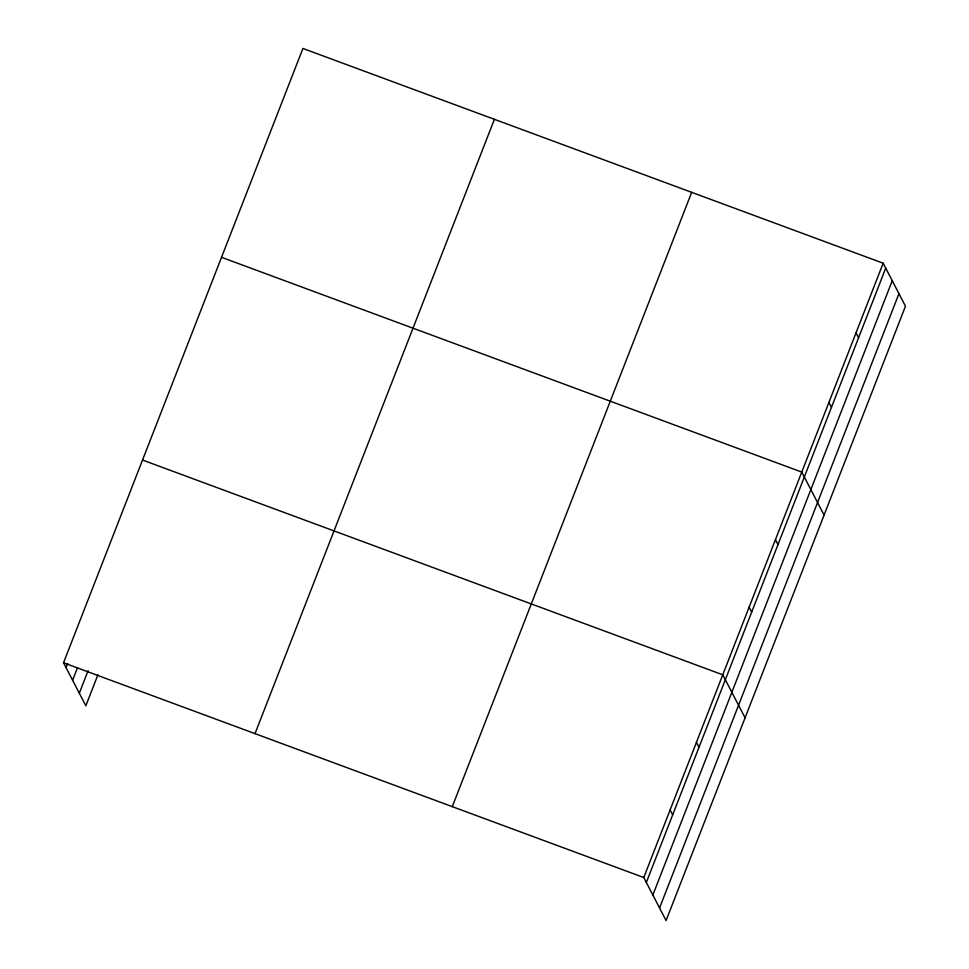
<?xml version="1.0" encoding="UTF-8"?>
<svg xmlns="http://www.w3.org/2000/svg" width="969" height="969" viewBox="0 0 969 969"><rect width="100%" height="100%" fill="white"/><g stroke="black" fill="none" stroke-linecap="round" stroke-linejoin="round"><path stroke-width="1.45" d="M63.53 662.772L302.922 48.45L883.159 263.205L905.47 306.228L666.078 920.55L643.779 877.514L63.53 662.772L85.841 705.795L97.905 674.824M66.086 667.702L67.733 663.474M72.602 680.274L77.544 667.605M79.325 693.223L88.094 670.705M255.017 733.642L494.396 119.32M452.293 806.656L691.684 192.334M643.779 877.514L883.159 263.205M646.335 882.456L885.714 268.134M652.852 895.029L892.243 280.707M659.562 907.977L898.953 293.655M221.526 257.318L801.775 472.073L824.074 515.096M142.528 460.045L722.777 674.799L745.076 717.823M856.039 332.827L858.595 337.757M828.907 402.45L831.463 407.38M775.442 539.648L777.998 544.578M749.11 607.224L751.665 612.154M696.445 742.375L699 747.305M670.112 809.939L672.668 814.881"/></g></svg>
